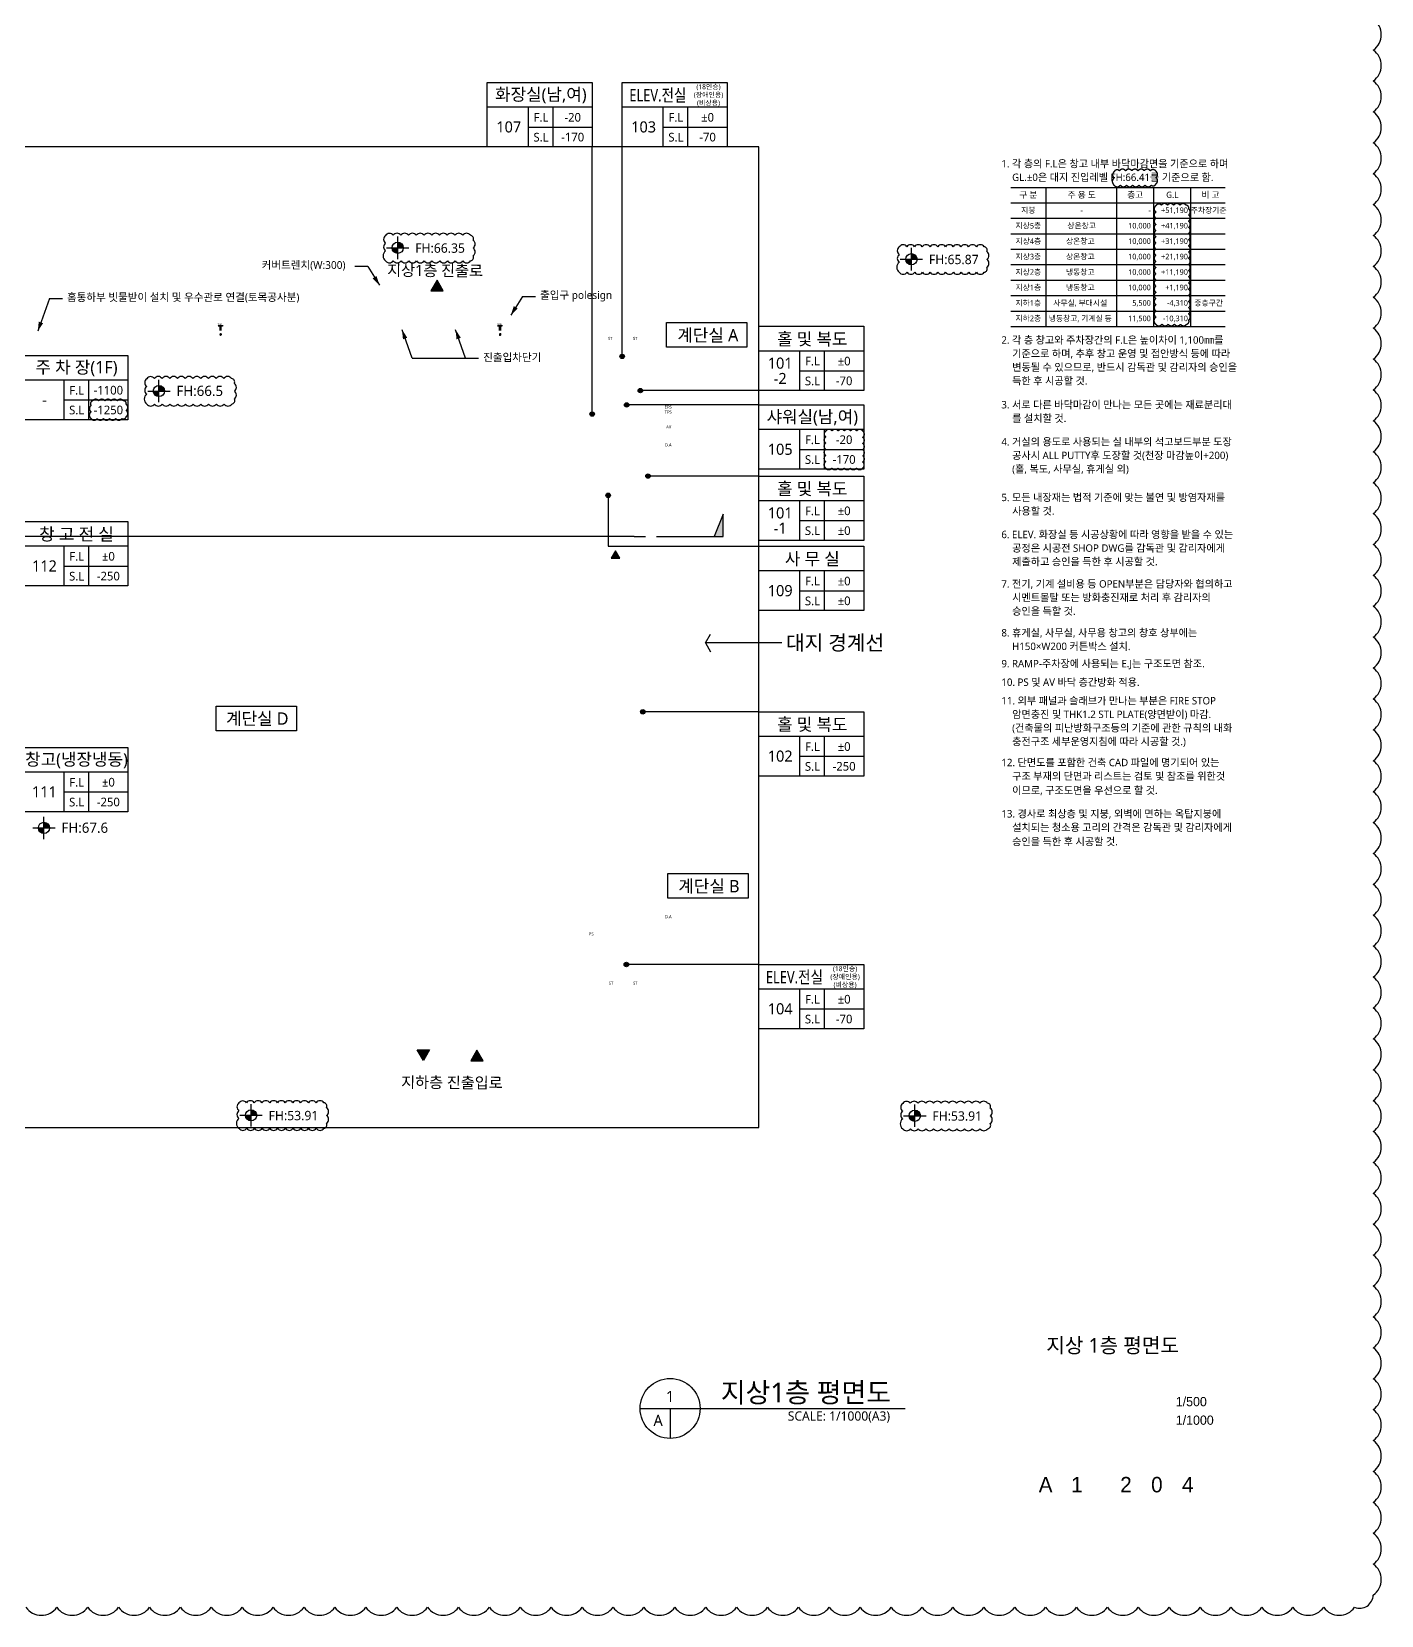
# Model space of a CAD drawing. Header units: millimetres. Extents: x 44005917 to 45882162, y -1242106 to 1898904.
# Drawn here: x 44247080 to 44465473, y 466029 to 722291 of the extents above; entities that cross this region are included whole.
import ezdxf
from ezdxf.enums import TextEntityAlignment as Align

# ---------------------------------------------------------------- set-up
doc = ezdxf.new("R2010")
doc.units = ezdxf.units.MM
doc.header["$LTSCALE"] = 1000
doc.header["$MEASUREMENT"] = 0
doc.header["$PDSIZE"] = -10
doc.linetypes.add('ACAD_ISO03W100', pattern=[30, 12, -18])
doc.layers.get('0').update_dxf_attribs({"linetype": 'CONTINUOUS'})
doc.layers.get('Defpoints').update_dxf_attribs({"color": 171, "linetype": 'CONTINUOUS'})
doc.layers.add('CHECK', color=30, linetype='CONTINUOUS', plot=False)
doc.layers.add('VE변경사항적용-20220616', color=10, linetype='CONTINUOUS', plot=False)
for name, color, linetype in [('LED', 7, 'CONTINUOUS'), ('NDIM', 7, 'CONTINUOUS'), ('SYM', 7, 'CONTINUOUS'), ('SYM(단차_HATCH)', 252, 'CONTINUOUS'), ('SYM(단차_LINE)', 2, 'CONTINUOUS'), ('SYMBOL', 7, 'CONTINUOUS'), ('TEXT', 3, 'CONTINUOUS'), ('TEXT(MIN)', 7, 'CONTINUOUS'), ('TEXT(노트)', 7, 'CONTINUOUS'), ('TEXT(실명)', 3, 'CONTINUOUS'), ('TEXT-TITLE', 6, 'CONTINUOUS'), ('TEXT-기입', 6, 'CONTINUOUS'), ('TITLE', 7, 'CONTINUOUS')]:
    doc.layers.add(name, color=color, linetype=linetype)
doc.styles.add('CGS', font='cgse', dxfattribs={"bigfont": 'cgs'})
doc.styles.add('나눔바른고딕', font='NanumBarunGothic.ttf')
doc.dimstyles.new('NDIM 1200', dxfattribs={"dimscale": 500, "dimtxt": 3, "dimasz": 1, "dimexe": 2, "dimexo": 2, "dimgap": 1, "dimtad": 1, "dimdec": 0, "dimdsep": 46, "dimtxsty": 'CGS', "dimblk": 'DOT0', "dimcen": 1, "dimdle": 8, "dimclrd": 2, "dimclre": 2, "dimclrt": 2, "dimadec": 0, "dimazin": 0, "dimtfac": 1, "dimtdec": 0, "dimtix": 1, "dimtmove": 2, "dimatfit": 3, "dimldrblk": 'DOT0', "dimfxl": 1, "dimtolj": 1, "dimtzin": 0, "dimlwd": -1, "dimlwe": -1, "dimarcsym": 0})

# ---------------------------------------------------------------- blocks, each defined once
blk = doc.blocks.new('A$C04b5f2bb')
at = {"layer": 'SYM', "ltscale": 10000}
h = blk.add_hatch(color=256, dxfattribs=at)
h.dxf.hatch_style = 1
h.paths.add_polyline_path([(2000, 0), (0, 0), (1000, 1732)])
blk.add_lwpolyline([(2000, 0), (0, 0), (1000, 1732), (2000, 0)], dxfattribs=at)
blk = doc.blocks.new('A$C31C7260E')
at = {"layer": 'TITLE'}
for points in [[(0, 0), (0, 4000), (13000, 4000), (13000, 0)], [(13000, 0), (0, 0)]]:
    blk.add_lwpolyline(points, dxfattribs=at)
blk = doc.blocks.new('A$C51E23882')
at = {"layer": 'TITLE'}
blk.add_lwpolyline([(8500, 0), (0, 0), (0, 5200), (8500, 5200)], close=True, dxfattribs=at)
for points in [[(8500, 3200), (0, 3200)], [(3300, 3200), (3300, 0)], [(5300, 3200), (5300, 0)], [(3300, 1600), (8500, 1600)]]:
    blk.add_lwpolyline(points, dxfattribs=at)
at = {"layer": 'TITLE', "style": '나눔바른고딕'}
for s, p in [('F.L', (4352, 2378)), ('S.L', (4352, 778))]:
    blk.add_text(s, height=700, dxfattribs=at).set_placement(p, align=Align.MIDDLE)
blk = doc.blocks.new('DJNFLKDLFGKDFGDF')
at = {"layer": 'LED'}
h = blk.add_hatch(color=256, dxfattribs=at)
h.dxf.hatch_style = 1
edge = h.paths.add_edge_path()
edge.add_arc((42886174, 668981), 360, 180, 540, ccw=False)
h = blk.add_hatch(color=256, dxfattribs=at)
h.dxf.hatch_style = 1
edge = h.paths.add_edge_path()
edge.add_arc((43089937, 669746), 360, 180, 540, ccw=False)
h = blk.add_hatch(color=256, dxfattribs=at)
h.dxf.hatch_style = 1
edge = h.paths.add_edge_path()
edge.add_arc((42881071, 666475), 360, 180, 540, ccw=False)
h = blk.add_hatch(color=256, dxfattribs=at)
h.dxf.hatch_style = 1
edge = h.paths.add_edge_path()
edge.add_arc((42888111, 664717), 360, 180, 540, ccw=False)
h = blk.add_hatch(color=256, dxfattribs=at)
h.dxf.hatch_style = 1
edge = h.paths.add_edge_path()
edge.add_arc((43092886, 664213), 360, 180, 540, ccw=False)
h = blk.add_hatch(color=256, dxfattribs=at)
h.dxf.hatch_style = 1
edge = h.paths.add_edge_path()
edge.add_arc((43090662, 661892), 360, 180, 540, ccw=False)
h = blk.add_hatch(color=256, dxfattribs=at)
h.dxf.hatch_style = 1
edge = h.paths.add_edge_path()
edge.add_arc((43085086, 660413), 360, 180, 540, ccw=False)
h = blk.add_hatch(color=256, dxfattribs=at)
h.dxf.hatch_style = 1
edge = h.paths.add_edge_path()
edge.add_arc((42923311, 655862), 360, 180, 540, ccw=False)
h = blk.add_hatch(color=256, dxfattribs=at)
h.dxf.hatch_style = 1
edge = h.paths.add_edge_path()
edge.add_arc((42925924, 651083), 360, 180, 540, ccw=False)
h = blk.add_hatch(color=256, dxfattribs=at)
h.dxf.hatch_style = 1
edge = h.paths.add_edge_path()
edge.add_arc((42928788, 651809), 360, 180, 540, ccw=False)
h = blk.add_hatch(color=256, dxfattribs=at)
h.dxf.hatch_style = 1
edge = h.paths.add_edge_path()
edge.add_arc((43094124, 650381), 360, 180, 540, ccw=False)
h = blk.add_hatch(color=256, dxfattribs=at)
h.dxf.hatch_style = 1
edge = h.paths.add_edge_path()
edge.add_arc((42924005, 646781), 360, 180, 540, ccw=False)
h = blk.add_hatch(color=256, dxfattribs=at)
h.dxf.hatch_style = 1
edge = h.paths.add_edge_path()
edge.add_arc((43087672, 647256), 360, 180, 540, ccw=False)
h = blk.add_hatch(color=256, dxfattribs=at)
h.dxf.hatch_style = 1
edge = h.paths.add_edge_path()
edge.add_arc((43093274, 612238), 360, 180, 540, ccw=False)
h = blk.add_hatch(color=256, dxfattribs=at)
h.dxf.hatch_style = 1
edge = h.paths.add_edge_path()
edge.add_arc((43090621, 571349), 360, 180, 540, ccw=False)
at = {"ltscale": 10000}
for points in [[(42886169, 668991), (42886169, 703657)], [(42888111, 664717), (42888111, 703657)], [(42923311, 655862), (42923311, 703657)], [(42942200, 703657), (42942200, 651809), (42928788, 651809)], [(43085105, 660413), (43085105, 703657)], [(43089931, 669659), (43089931, 703657)], [(42881071, 666475), (42857320, 666475)], [(43112029, 664213), (43092886, 664213)], [(43112029, 661892), (43090662, 661892)], [(42925924, 651083), (42857320, 651083)], [(43112029, 650381), (43094124, 650381)], [(42924005, 646781), (42857320, 646781)], [(43087672, 647256), (43087672, 639019), (43112029, 639019)], [(43112029, 612238), (43093274, 612238)], [(43112029, 571349), (43090621, 571349)]]:
    blk.add_lwpolyline(points, dxfattribs=at)
at = {"layer": 'Defpoints', "ltscale": 10000}
blk.add_lwpolyline([(42857320, 544966), (43112029, 544966), (43112029, 703657), (42857320, 703657)], close=True, dxfattribs=at)
at = {"layer": 'LED'}
for centre in [(42886174, 668981), (43089937, 669746), (42881071, 666475), (42888111, 664717), (43092886, 664213), (43090662, 661892), (43085086, 660413), (42923311, 655862), (42925924, 651083), (42928788, 651809), (43094124, 650381), (42924005, 646781), (43087672, 647256), (43093274, 612238), (43090621, 571349)]:
    blk.add_circle(centre, 360, dxfattribs=at)
at = {"layer": 'VE변경사항적용-20220616', "linetype": 'ACAD_ISO03W100'}
for points in [[(42934333, 703847, 0.5205671), (42935333, 703847, 0.5205671), (42936333, 703847, 0.5205671), (42937333, 703847, 0.5205671), (42938333, 703847, 0.5205671), (42939333, 703847, 0.5205671), (42940031, 704149, 0.5205671), (42940031, 705149, 0.5205671), (42940031, 706149, 0.5205671), (42939576, 706695, 0.5205671), (42938576, 706695, 0.5205671), (42937576, 706695, 0.5205671), (42936576, 706695, 0.5205671), (42935576, 706695, 0.5205671), (42934576, 706695, 0.5205671), (42934333, 705937, 0.5205671), (42934333, 704937, 0.5205671)], [(42953222, 703847, 0.5205671), (42954222, 703847, 0.5205671), (42955222, 703847, 0.5205671), (42956222, 703847, 0.5205671), (42957222, 703847, 0.5205671), (42958222, 703847, 0.5205671), (42958920, 704149, 0.5205671), (42958920, 705149, 0.5205671), (42958920, 706149, 0.5205671), (42958465, 706695, 0.5205671), (42957465, 706695, 0.5205671), (42956465, 706695, 0.5205671), (42955465, 706695, 0.5205671), (42954465, 706695, 0.5205671), (42953465, 706695, 0.5205671), (42953222, 705937, 0.5205671), (42953222, 704937, 0.5205671)], [(43003994, 659693, 0.5205671), (43004994, 659693, 0.5205671), (43005994, 659693, 0.5205671), (43006994, 659693, 0.5205671), (43007994, 659693, 0.5205671), (43008994, 659693, 0.5205671), (43009691, 659996, 0.5205671), (43009691, 660996, 0.5205671), (43009691, 661996, 0.5205671), (43009236, 662541, 0.5205671), (43008236, 662541, 0.5205671), (43007236, 662541, 0.5205671), (43006236, 662541, 0.5205671), (43005236, 662541, 0.5205671), (43004236, 662541, 0.5205671), (43003994, 661784, 0.5205671), (43003994, 660784, 0.5205671)], [(43122857, 651681, 0.5205671), (43123857, 651681, 0.5205671), (43124857, 651681, 0.5205671), (43125857, 651681, 0.5205671), (43126857, 651681, 0.5205671), (43127857, 651681, 0.5205671), (43128857, 651681, 0.5205671), (43128880, 652658, 0.5205671), (43128880, 653658, 0.5205671), (43128880, 654658, 0.5205671), (43128880, 655658, 0.5205671), (43128880, 656658, 0.5205671), (43128880, 657658, 0.5205671), (43127900, 657679, 0.5205671), (43126900, 657679, 0.5205671), (43125900, 657679, 0.5205671), (43124900, 657679, 0.5205671), (43123900, 657679, 0.5205671), (43122900, 657679, 0.5205671), (43122857, 656722, 0.5205671), (43122857, 655722, 0.5205671), (43122857, 654722, 0.5205671), (43122857, 653722, 0.5205671), (43122857, 652722, 0.5205671)], [(42851343, 651272, 0.5205671), (42852343, 651272, 0.5205671), (42853343, 651272, 0.5205671), (42854343, 651272, 0.5205671), (42855343, 651272, 0.5205671), (42856343, 651272, 0.5205671), (42857040, 651575, 0.5205671), (42857040, 652575, 0.5205671), (42857040, 653575, 0.5205671), (42856586, 654120, 0.5205671), (42855586, 654120, 0.5205671), (42854586, 654120, 0.5205671), (42853586, 654120, 0.5205671), (42852586, 654120, 0.5205671), (42851586, 654120, 0.5205671), (42851343, 653363, 0.5205671), (42851343, 652363, 0.5205671)], [(42851148, 636570, 0.5205671), (42852148, 636570, 0.5205671), (42853148, 636570, 0.5205671), (42854148, 636570, 0.5205671), (42855148, 636570, 0.5205671), (42856148, 636570, 0.5205671), (42857148, 636570, 0.5205671), (42857171, 637547, 0.5205671), (42857171, 638547, 0.5205671), (42857171, 639547, 0.5205671), (42857171, 640547, 0.5205671), (42857171, 641547, 0.5205671), (42857171, 642547, 0.5205671), (42856191, 642568, 0.5205671), (42855191, 642568, 0.5205671), (42854191, 642568, 0.5205671), (42853191, 642568, 0.5205671), (42852191, 642568, 0.5205671), (42851191, 642568, 0.5205671), (42851148, 641611, 0.5205671), (42851148, 640611, 0.5205671), (42851148, 639611, 0.5205671), (42851148, 638611, 0.5205671), (42851148, 637611, 0.5205671)]]:
    blk.add_lwpolyline(points, format="xyb", close=True, dxfattribs=at)
at = {"xscale": 2, "yscale": 2, "zscale": 2}
for p in [(42869169, 703657), (42888111, 703657), (42923311, 703657), (42942200, 703657), (43068105, 703657), (43089931, 703657), (42840320, 666475), (43112029, 664213), (42992971, 659504), (42840320, 651083), (43112029, 651492), (43112029, 639981), (42840320, 636381), (42992971, 632621), (43112029, 628619), (43112029, 601838), (42992971, 596065), (43112029, 560949)]:
    blk.add_blockref('A$C51E23882', p, dxfattribs=at)
for p in [(43097132, 671213), (42960207, 648675), (43024223, 609170), (42932121, 587512), (43097305, 582053)]:
    blk.add_blockref('A$C31C7260E', p)
at = {"layer": 'TEXT(MIN)', "style": '나눔바른고딕'}
for s, p in [('(장애인용)', (43103912, 711676)), ('(18인승)', (43103912, 712976)), ('(비상용)', (43103912, 710376)), ('(장애인용)', (43126010, 568968)), ('(18인승)', (43126010, 570268)), ('(비상용)', (43126010, 567668))]:
    blk.add_text(s, height=800, dxfattribs=at).set_placement(p, align=Align.CENTER)
for p in [(43088011, 672655), (43092044, 672655)]:
    blk.add_text('ST', height=500, dxfattribs=at).set_placement(p, align=Align.MIDDLE_CENTER)
at = {"layer": 'TEXT(실명)', "style": '나눔바른고딕'}
for s, p in [('경 비 실', (42877844, 712046)), ('통 신 실', (42896786, 712046)), ('화장실(남,여)', (42931986, 712046)), ('외 부 복 도', (42950875, 712046)), ('화장실(남,여)', (43076780, 712046)), ('화재감시실', (42848996, 674863)), ('계단실 A', (43103807, 673201)), ('홀 및 복도', (43120704, 672601)), ('주 차 장(1F)', (43001646, 667892)), ('샤워실(남,여)', (43120704, 659880)), ('샤 워 실', (42848996, 659471)), ('계단실 C', (42966882, 650663)), ('홀 및 복도', (43120704, 648369)), ('사 무 실', (42848996, 644769)), ('창 고 전 실', (43001646, 641009)), ('사 무 실', (43120704, 637007)), ('계단실 D', (43030898, 611158)), ('홀 및 복도', (43120704, 610226)), ('창고(냉장냉동)', (43001646, 604453)), ('계단실 E', (42938796, 589500)), ('계단실 B', (43103980, 584041))]:
    blk.add_text(s, height=2000, dxfattribs=at).set_placement(p, align=Align.MIDDLE)
at = {"layer": 'TEXT(실명)', "style": '나눔바른고딕', "width": 0.8}
for p in [(43095710, 712046), (43117808, 569338)]:
    blk.add_text('ELEV.전실', height=2000, dxfattribs=at).set_placement(p, align=Align.MIDDLE)
at = {"layer": 'TEXT-기입', "style": '나눔바른고딕'}
for s, height, p in [('±0', 1400, (42883001, 708433)), ('±0', 1400, (42901943, 708433)), ('108', 1800, (42926793, 706884)), ('+860', 1400, (42937143, 708433)), ('+880', 1400, (42956032, 708433)), ('107', 1800, (43071587, 706884)), ('-20', 1400, (43081937, 708433)), ('103', 1800, (43093413, 706884)), ('±0', 1400, (43103763, 708433)), ('-', 1800, (42872651, 706884)), ('-550', 1400, (42883001, 705233)), ('-', 1800, (42891593, 706884)), ('-550', 1400, (42901943, 705233)), ('+710', 1400, (42937143, 705233)), ('-', 1800, (42945682, 706884)), ('+880', 1400, (42956032, 705233)), ('-170', 1400, (43081937, 705233)), ('-70', 1400, (43103763, 705233)), ('±0', 1400, (42854152, 671251)), ('-', 1800, (42843803, 669702)), ('101', 1800, (43115511, 668653)), ('±0', 1400, (43125861, 668989)), ('-550', 1400, (42854152, 668051)), ('-2', 1800, (43115511, 666180)), ('-70', 1400, (43125861, 665789)), ('-1100', 1400, (43006803, 664280)), ('-', 1800, (42996453, 662731)), ('-1250', 1400, (43006803, 661080)), ('+860', 1400, (42854152, 655859)), ('-20', 1400, (43125861, 656268)), ('106', 1800, (42843803, 654310)), ('105', 1800, (43115511, 654719)), ('-170', 1400, (43125861, 653068)), ('+710', 1400, (42854152, 652659)), ('101', 1800, (43115511, 644421)), ('±0', 1400, (43125861, 644757)), ('+880', 1400, (42854152, 641157)), ('-1', 1800, (43115511, 641948)), ('±0', 1400, (43125861, 641557)), ('110', 1800, (42843803, 639608)), ('+880', 1400, (42854152, 637957)), ('±0', 1400, (43006803, 637397)), ('112', 1800, (42996453, 635848)), ('-250', 1400, (43006803, 634197)), ('±0', 1400, (43125861, 633395)), ('109', 1800, (43115511, 631846)), ('±0', 1400, (43125861, 630195)), ('102', 1800, (43115511, 605065)), ('±0', 1400, (43125861, 606614)), ('-250', 1400, (43125861, 603414)), ('111', 1800, (42996453, 599292)), ('±0', 1400, (43006803, 600841)), ('-250', 1400, (43006803, 597641)), ('±0', 1400, (43125861, 565725)), ('104', 1800, (43115511, 564176)), ('-70', 1400, (43125861, 562525))]:
    blk.add_text(s, height=height, dxfattribs=at).set_placement(p, align=Align.MIDDLE)
blk = doc.blocks.new('level')
at = {"layer": 'SYMBOL'}
for p, q in [((-4320, 0), (4320, 0)), ((0, 4320), (0, -4320))]:
    blk.add_line(p, q, dxfattribs=at)
blk.add_circle((0, 0), 2160, dxfattribs=at)
for points in [[(-2160, 0), (0, 2160), (-2127, 381), (-376, 2126)], [(-2127, 381), (-376, 2126), (-2030, 748), (-738, 2029)], [(-2030, 748), (-738, 2029), (-1859, 1104), (-1089, 1863)], [(-1859, 1104), (-1089, 1863), (-1659, 1388), (-1386, 1658)], [(0, -2160), (2160, 0), (381, -2127), (2126, -376)], [(381, -2127), (2126, -376), (748, -2030), (2029, -738)], [(748, -2030), (2029, -738), (1104, -1859), (1863, -1089)], [(1104, -1859), (1863, -1089), (1388, -1659), (1658, -1386)]]:
    blk.add_solid(points, dxfattribs=at)
at = {"layer": 'SYMBOL', "linetype": 'Continuous'}
for points in [[(0, 2160), (-2160, 0), (0, 0)], [(2160, 0), (0, 0), (0, -2160)]]:
    blk.add_solid(points, dxfattribs=at)
blk = doc.blocks.new('sadnjfknkfggfhfgh')
at = {"layer": 'TEXT(MIN)'}
for points in [[(43152817, 1561090), (43187500, 1561090)], [(43158517, 1561090), (43158517, 1538590)], [(43169917, 1561090), (43169917, 1538590)], [(43175917, 1561090), (43175917, 1538590)], [(43181917, 1561090), (43181917, 1538590)], [(43152817, 1558590), (43187500, 1558590)], [(43152817, 1556090), (43187500, 1556090)], [(43152817, 1553590), (43187500, 1553590)], [(43152817, 1551090), (43187500, 1551090)], [(43152817, 1548590), (43187500, 1548590)], [(43152817, 1546090), (43187500, 1546090)], [(43152817, 1543590), (43187500, 1543590)], [(43152817, 1541090), (43187500, 1541090)], [(43152817, 1538590), (43187500, 1538590)]]:
    blk.add_lwpolyline(points, dxfattribs=at)
at = {"layer": 'VE변경사항적용-20220616', "linetype": 'ACAD_ISO03W100'}
for points in [[(43169553, 1561457, 0.5205671), (43170553, 1561457, 0.5205671), (43171553, 1561457, 0.5205671), (43172553, 1561457, 0.5205671), (43173553, 1561457, 0.5205671), (43174553, 1561457, 0.5205671), (43175553, 1561457, 0.5205671), (43176324, 1561686, 0.5205671), (43176324, 1562686, 0.5205671), (43176324, 1563686, 0.5205671), (43175411, 1563773, 0.5205671), (43174411, 1563773, 0.5205671), (43173411, 1563773, 0.5205671), (43172411, 1563773, 0.5205671), (43171411, 1563773, 0.5205671), (43170411, 1563773, 0.5205671), (43169553, 1563630, 0.5205671), (43169553, 1562630, 0.5205671)], [(43176283, 1538961, 0.5205671), (43177283, 1538961, 0.5205671), (43178283, 1538961, 0.5205671), (43179283, 1538961, 0.5205671), (43180283, 1538961, 0.5205671), (43181283, 1538961, 0.5205671), (43181611, 1539632, 0.5205671), (43181611, 1540632, 0.5205671), (43181611, 1541632, 0.5205671), (43181611, 1542632, 0.5205671), (43181611, 1543632, 0.5205671), (43181611, 1544632, 0.5205671), (43181611, 1545632, 0.5205671), (43181611, 1546632, 0.5205671), (43181611, 1547632, 0.5205671), (43181611, 1548632, 0.5205671), (43181611, 1549632, 0.5205671), (43181611, 1550632, 0.5205671), (43181611, 1551632, 0.5205671), (43181611, 1552632, 0.5205671), (43181611, 1553632, 0.5205671), (43181611, 1554632, 0.5205671), (43181611, 1555632, 0.5205671), (43181611, 1556632, 0.5205671), (43181611, 1557632, 0.5205671), (43181186, 1558208, 0.5205671), (43180186, 1558208, 0.5205671), (43179186, 1558208, 0.5205671), (43178186, 1558208, 0.5205671), (43177186, 1558208, 0.5205671), (43176283, 1558111, 0.5205671), (43176283, 1557111, 0.5205671), (43176283, 1556111, 0.5205671), (43176283, 1555111, 0.5205671), (43176283, 1554111, 0.5205671), (43176283, 1553111, 0.5205671), (43176283, 1552111, 0.5205671), (43176283, 1551111, 0.5205671), (43176283, 1550111, 0.5205671), (43176283, 1549111, 0.5205671), (43176283, 1548111, 0.5205671), (43176283, 1547111, 0.5205671), (43176283, 1546111, 0.5205671), (43176283, 1545111, 0.5205671), (43176283, 1544111, 0.5205671), (43176283, 1543111, 0.5205671), (43176283, 1542111, 0.5205671), (43176283, 1541111, 0.5205671), (43176283, 1540111, 0.5205671)]]:
    blk.add_lwpolyline(points, format="xyb", close=True, dxfattribs=at)
at = {"layer": 'TEXT(MIN)', "style": '나눔바른고딕'}
for s, p in [('1. 각 층의 F.L은 창고 내부 바닥마감면을 기준으로 하며', (43151304, 1564928)), ('GL.±0은 대지 진입레벨 FH:66.41를 기준으로 함.', (43153044, 1562728)), ('2. 각 층 창고와 주차장간의 F.L은 높이차이 1,100㎜를', (43151304, 1536398)), ('기준으로 하며, 추후 창고 운영 및 접안방식 등에 따라', (43153044, 1534198)), ('변동될 수 있으므로, 반드시 감독관 및 감리자의 승인을', (43153044, 1531998)), ('득한 후 시공할 것.', (43153044, 1529798)), ('3. 서로 다른 바닥마감이 만나는 모든 곳에는 재료분리대', (43151304, 1525928)), ('를 설치할 것.', (43153044, 1523728)), ('4. 거실의 용도로 사용되는 실 내부의 석고보드부분 도장', (43151304, 1519928)), ('공사시 ALL PUTTY후 도장할 것(천장 마감높이+200)', (43153044, 1517728)), ('(홀, 복도, 사무실, 휴게실 외)', (43153044, 1515528)), ('5. 모든 내장재는 법적 기준에 맞는 불연 및 방염자재를', (43151304, 1510928)), ('사용할 것.', (43153044, 1508728)), ('6. ELEV. 화장실 등 시공상황에 따라 영향을 받을 수 있는', (43151304, 1504928)), ('공정은 시공전 SHOP DWG를 감독관 및 감리자에게', (43153044, 1502728)), ('제출하고 승인을 득한 후 시공할 것.', (43153044, 1500528)), ('7. 전기, 기계 설비용 등 OPEN부분은 담당자와 협의하고', (43151304, 1496928)), ('시멘트몰탈 또는 방화충진재로 처리 후 감리자의', (43153044, 1494728)), ('승인을 득할 것.', (43153044, 1492528)), ('8. 휴게실, 사무실, 사무용 창고의 창호 상부에는', (43151304, 1489028)), ('H150×W200 커튼박스 설치.', (43153044, 1486828)), ('9. RAMP-주차장에 사용되는 E.J는 구조도면 참조.', (43151304, 1484028)), ('10. PS 및 AV 바닥 층간방화 적용.', (43151304, 1481028)), ('11. 외부 패널과 슬래브가 만나는 부분은 FIRE STOP', (43151304, 1478028)), ('암면충진 및 THK1.2 STL PLATE(양면받이) 마감.', (43153044, 1475828)), ('(건축물의 피난방화구조등의 기준에 관한 규칙의 내화', (43153044, 1473628)), ('충전구조 세부운영지침에 따라 시공할 것.)', (43153044, 1471428)), ('12. 단면도를 포함한 건축 CAD 파일에 명기되어 있는', (43151304, 1468028)), ('구조 부재의 단면과 리스트는 검토 및 참조를 위한것', (43153044, 1465828)), ('이므로, 구조도면을 우선으로 할 것.', (43153044, 1463528)), ('13. 경사로 최상층 및 지붕, 외벽에 면하는 옥탑지붕에', (43151304, 1459728)), ('설치되는 청소용 고리의 간격은 감독관 및 감리자에게', (43153044, 1457528)), ('승인을 득한 후 시공할 것.', (43153044, 1455228))]:
    blk.add_text(s, height=1200, dxfattribs=at).set_placement(p, align=Align.MIDDLE_LEFT)
for s, height, p in [('구 분', 1000, (43155666, 1559896)), ('주 용 도', 1000, (43164299, 1559896)), ('층고', 1000, (43172962, 1559896)), ('G.L', 1000, (43178962, 1559896)), ('비 고', 1000, (43185143, 1559896)), ('지붕', 900, (43155666, 1557396)), ('-', 900, (43164289, 1557396)), ('주차장기준', 900, (43184845, 1557396)), ('지상5층', 900, (43155666, 1554896)), ('지상4층', 900, (43155666, 1552396)), ('상온창고', 900, (43164070, 1552396)), ('상온창고', 900, (43164289, 1554896)), ('지상3층', 900, (43155666, 1549896)), ('상온창고', 900, (43164070, 1549896)), ('지상2층', 900, (43155666, 1547396)), ('냉동창고', 900, (43164070, 1547396)), ('지상1층', 900, (43155666, 1544896)), ('냉동창고', 900, (43164070, 1544896)), ('지하1층', 900, (43155666, 1542396)), ('사무실, 부대시설', 900, (43164070, 1542396)), ('중층구간', 900, (43184845, 1542396)), ('지하2층', 900, (43155666, 1539896)), ('냉동창고, 기계실 등', 900, (43164070, 1539896))]:
    blk.add_text(s, height=height, dxfattribs=at).set_placement(p, align=Align.MIDDLE_CENTER)
for s, p in [('-', (43175487, 1557396)), ('+51,190', (43181487, 1557396)), ('10,000', (43175487, 1554896)), ('+41,190', (43181487, 1554896)), ('10,000', (43175487, 1552396)), ('+31,190', (43181487, 1552396)), ('10,000', (43175487, 1549896)), ('10,000', (43175487, 1547396)), ('+21,190', (43181487, 1549896)), ('+11,190', (43181487, 1547396)), ('10,000', (43175487, 1544896)), ('+1,190', (43181487, 1544896)), ('5,500', (43175487, 1542396)), ('-4,310', (43181487, 1542396)), ('11,500', (43175487, 1539896)), ('-10,310', (43181487, 1539896))]:
    blk.add_text(s, height=900, dxfattribs=at).set_placement(p, align=Align.MIDDLE_RIGHT)
blk = doc.blocks.new('A$C1A302DD2')
at = {"layer": 'SYM'}
h = blk.add_hatch(color=256, dxfattribs=at)
h.paths.add_polyline_path([(707, 1207), (354, 854, -0.414214), (1061, 854)])
h.paths.add_polyline_path([(354, 854), (0, 500), (207, 500, -0.198912)])
h.paths.add_polyline_path([(1061, 854, -0.198912), (1207, 500), (1414, 500)])
for p, q in [((0, 500), (707, 1207)), ((1414, 500), (707, 1207)), ((0, 500), (207, 500)), ((207, 500), (1207, 500)), ((1207, 500), (2207, 500)), ((2457, 500), (2707, 500))]:
    blk.add_line(p, q, dxfattribs=at)
blk.add_circle((707, 500), 500, dxfattribs=at)
blk = doc.blocks.new('A$C1AFB1B41')
at = {"layer": 'SYM'}
blk.add_hatch(color=256, dxfattribs=at).paths.add_polyline_path([(2000, 500), (1800, 0), (2000, 0)])
for p, q in [((2000, 500), (1800, 0)), ((2000, 0), (2000, 500)), ((0, 0), (250, 0)), ((500, 0), (2000, 0))]:
    blk.add_line(p, q, dxfattribs=at)
blk = doc.blocks.new('A$C026E477C')
at = {"layer": 'Defpoints'}
blk.add_line((291249, 87230), (32833, 87230), dxfattribs=at)
at = {"layer": 'SYM', "xscale": 7.199999999999998, "yscale": 7.199999999999998, "zscale": 7.199999999999998}
for name, p in [('A$C1A302DD2', (11187, 83630)), ('A$C1AFB1B41', (291249, 87230))]:
    blk.add_blockref(name, p, dxfattribs=at)
at = {"layer": 'TEXT', "style": '나눔바른고딕'}
blk.add_text('1', height=1500, dxfattribs=at).set_placement((15695, 88243))
at = {"layer": 'TEXT', "style": '나눔바른고딕', "width": 0.7}
for s, p in [('A-', (14163, 85373)), ('221', (16190, 85368))]:
    blk.add_text(s, height=1500, dxfattribs=at).set_placement(p)
blk = doc.blocks.new('DOT0')
blk.add_line((-3, 0), (3, 0))
at = {"color": 6}
blk.add_circle((0, 0), 0.75, dxfattribs=at)
blk = doc.blocks.new('*D26')
at = {"layer": 'Defpoints', "color": 0, "ltscale": 0.4, "transparency": 16777216}
for p in [(44277560, 674676), (44277560, 673752), (44277760, 673752)]:
    blk.add_point(p, dxfattribs=at)
at = {"layer": 'NDIM', "ltscale": 0.4, "transparency": 16777216}
for p, q in [((44277460, 674676), (44277360, 674676)), ((44277560, 673952), (44277560, 674876)), ((44277760, 674676), (44277560, 674676)), ((44277760, 673952), (44277760, 674876)), ((44277860, 674676), (44277960, 674676))]:
    blk.add_line(p, q, dxfattribs=at)
at = {"layer": 'NDIM', "ltscale": 0.4, "transparency": 16777216, "xscale": 100, "yscale": 100, "zscale": 100}
blk.add_blockref('DOT0', (44277560, 674676), dxfattribs=at)
at = {"layer": 'NDIM', "ltscale": 0.4, "transparency": 16777216, "xscale": 100, "yscale": 100, "zscale": 100, "rotation": 180}
blk.add_blockref('DOT0', (44277760, 674676), dxfattribs=at)
at = {"layer": 'NDIM', "ltscale": 0.4, "transparency": 16777216, "insert": (44277522, 674926), "char_height": 300, "attachment_point": 5, "style": 'CGS'}
blk.add_mtext('\\A1;200', dxfattribs=at)
blk = doc.blocks.new('*D27')
at = {"layer": 'Defpoints', "color": 0, "ltscale": 0.4, "transparency": 16777216}
for p in [(44322772, 674676), (44322772, 673752), (44322972, 673752)]:
    blk.add_point(p, dxfattribs=at)
at = {"layer": 'NDIM', "ltscale": 0.4, "transparency": 16777216}
for p, q in [((44322672, 674676), (44322572, 674676)), ((44322772, 673952), (44322772, 674876)), ((44322972, 674676), (44322772, 674676)), ((44322972, 673952), (44322972, 674876)), ((44323072, 674676), (44323172, 674676))]:
    blk.add_line(p, q, dxfattribs=at)
at = {"layer": 'NDIM', "ltscale": 0.4, "transparency": 16777216, "xscale": 100, "yscale": 100, "zscale": 100}
blk.add_blockref('DOT0', (44322772, 674676), dxfattribs=at)
at = {"layer": 'NDIM', "ltscale": 0.4, "transparency": 16777216, "xscale": 100, "yscale": 100, "zscale": 100, "rotation": 180}
blk.add_blockref('DOT0', (44322972, 674676), dxfattribs=at)
at = {"layer": 'NDIM', "ltscale": 0.4, "transparency": 16777216, "insert": (44322735, 674926), "char_height": 300, "attachment_point": 5, "style": 'CGS'}
blk.add_mtext('\\A1;200', dxfattribs=at)

msp = doc.modelspace()

# ---------------------------------------------------------------- hatches: boundary and pattern name
at = {"layer": 'SYM(단차_HATCH)'}
h = msp.add_hatch(dxfattribs=at)
h.set_pattern_fill('ANSI31', color=251, scale=7, angle=270, style=0)
h.set_pattern_definition([(315, (44274845.279, -2208552.14), (15.71544821, 15.71544821), [])])
h.paths.add_polyline_path([(44277759.8, 673152.3), (44277759.8, 673452.3), (44277559.8, 673452.3), (44277559.8, 673152.3)])
h = msp.add_hatch(dxfattribs=at)
h.set_pattern_fill('ANSI31', color=251, scale=7, angle=270, style=0)
h.set_pattern_definition([(315, (44320057.558, -2208552.14), (15.71544821, 15.71544821), [])])
h.paths.add_polyline_path([(44322972.1, 673152.3), (44322972.1, 673452.3), (44322772.1, 673452.3), (44322772.1, 673152.3)])

# ---------------------------------------------------------------- linework, layer by layer
for p, q in [((44301471.5, 684313.4), (44303352.4, 681279.6)), ((44249949.4, 679099.4), (44248068.5, 673827.3)), ((44326499.4, 679451.5), (44324618.5, 676417.8)), ((44308630.5, 669444.6), (44307013.6, 674052.3)), ((44317295.7, 669444.6), (44315678.8, 674052.3))]:
    msp.add_line(p, q)
for points in [[(44301471.5, 684313.4), (44299371.5, 684313.4)], [(44249949.4, 679099.4), (44252049.4, 679099.4)], [(44326499.4, 679451.5), (44328599.4, 679451.5)], [(44308630.5, 669444.6), (44319395.7, 669444.6)]]:
    msp.add_lwpolyline(points)
for points in [[(44303352.4, 681279.6), (44302880.7, 682752.1), (44302243.3, 682356.9)], [(44324618.5, 676417.8), (44325090.2, 677890.2), (44325727.6, 677495)], [(44248068.5, 673827.3), (44248219.3, 675366.1), (44248925.7, 675114.1)], [(44307013.6, 674052.3), (44307156.4, 672512.8), (44307864.1, 672761.1)], [(44315678.8, 674052.3), (44315821.7, 672512.8), (44316529.4, 672761.1)]]:
    msp.add_solid(points)
at = {"layer": 'CHECK'}
msp.add_lwpolyline([(44246147.7, 467331.6, 0.52056705), (44251147.7, 467331.6, 0.52056705), (44256147.7, 467331.6, 0.52056705), (44261147.7, 467331.6, 0.52056705), (44266147.7, 467331.6, 0.52056705), (44271147.7, 467331.6, 0.52056705), (44276147.7, 467331.6, 0.52056705), (44281147.7, 467331.6, 0.52056705), (44286147.7, 467331.6, 0.52056705), (44291147.7, 467331.6, 0.52056705), (44296147.7, 467331.6, 0.52056705), (44301147.7, 467331.6, 0.52056705), (44306147.7, 467331.6, 0.52056705), (44311147.7, 467331.6, 0.52056705), (44316147.7, 467331.6, 0.52056705), (44321147.7, 467331.6, 0.52056705), (44326147.7, 467331.6, 0.52056705), (44331147.7, 467331.6, 0.52056705), (44336147.7, 467331.6, 0.52056705), (44341147.7, 467331.6, 0.52056705), (44346147.7, 467331.6, 0.52056705), (44351147.7, 467331.6, 0.52056705), (44356147.7, 467331.6, 0.52056705), (44361147.7, 467331.6, 0.52056705), (44366147.7, 467331.6, 0.52056705), (44371147.7, 467331.6, 0.52056705), (44376147.7, 467331.6, 0.52056705), (44381147.7, 467331.6, 0.52056705), (44386147.7, 467331.6, 0.52056705), (44391147.7, 467331.6, 0.52056705), (44396147.7, 467331.6, 0.52056705), (44401147.7, 467331.6, 0.52056705), (44406147.7, 467331.6, 0.52056705), (44411147.7, 467331.6, 0.52056705), (44416147.7, 467331.6, 0.52056705), (44421147.7, 467331.6, 0.52056705), (44426147.7, 467331.6, 0.52056705), (44431147.7, 467331.6, 0.52056705), (44436147.7, 467331.6, 0.52056705), (44441147.7, 467331.6, 0.52056705), (44446147.7, 467331.6, 0.52056705), (44451147.7, 467331.6, 0.52056705), (44456147.7, 467331.6, 0.52056705), (44461147.7, 467331.6, 0.52056705), (44464170.3, 469308.9, 0.52056705), (44464170.3, 474308.9, 0.52056705), (44464170.3, 479308.9, 0.52056705), (44464170.3, 484308.9, 0.52056705), (44464170.3, 489308.9, 0.52056705), (44464170.3, 494308.9, 0.52056705), (44464170.3, 499308.9, 0.52056705), (44464170.3, 504308.9, 0.52056705), (44464170.3, 509308.9, 0.52056705), (44464170.3, 514308.9, 0.52056705), (44464170.3, 519308.9, 0.52056705), (44464170.3, 524308.9, 0.52056705), (44464170.3, 529308.9, 0.52056705), (44464170.3, 534308.9, 0.52056705), (44464170.3, 539308.9, 0.52056705), (44464170.3, 544308.9, 0.52056705), (44464170.3, 549308.9, 0.52056705), (44464170.3, 554308.9, 0.52056705), (44464170.3, 559308.9, 0.52056705), (44464170.3, 564308.9, 0.52056705), (44464170.3, 569308.9, 0.52056705), (44464170.3, 574308.9, 0.52056705), (44464170.3, 579308.9, 0.52056705), (44464170.3, 584308.9, 0.52056705), (44464170.3, 589308.9, 0.52056705), (44464170.3, 594308.9, 0.52056705), (44464170.3, 599308.9, 0.52056705), (44464170.3, 604308.9, 0.52056705), (44464170.3, 609308.9, 0.52056705), (44464170.3, 614308.9, 0.52056705), (44464170.3, 619308.9, 0.52056705), (44464170.3, 624308.9, 0.52056705), (44464170.3, 629308.9, 0.52056705), (44464170.3, 634308.9, 0.52056705), (44464170.3, 639308.9, 0.52056705), (44464170.3, 644308.9, 0.52056705), (44464170.3, 649308.9, 0.52056705), (44464170.3, 654308.9, 0.52056705), (44464170.3, 659308.9, 0.52056705), (44464170.3, 664308.9, 0.52056705), (44464170.3, 669308.9, 0.52056705), (44464170.3, 674308.9, 0.52056705), (44464170.3, 679308.9, 0.52056705), (44464170.3, 684308.9, 0.52056705), (44464170.3, 689308.9, 0.52056705), (44464170.3, 694308.9, 0.52056705), (44464170.3, 699308.9, 0.52056705), (44464170.3, 704308.9, 0.52056705), (44464170.3, 709308.9, 0.52056705), (44464170.3, 714308.9, 0.52056705), (44464170.3, 719308.9, 0.52056705), (44464170.3, 724308.9, 0.52056705)], format="xyb", dxfattribs=at)
for points, elevation in [([(44304351.2, 685206.1, 0.52056705), (44305601.2, 685206.1, 0.52056705), (44306851.2, 685206.1, 0.52056705), (44308101.2, 685206.1, 0.52056705), (44309351.2, 685206.1, 0.52056705), (44310601.2, 685206.1, 0.52056705), (44311851.2, 685206.1, 0.52056705), (44313101.2, 685206.1, 0.52056705), (44314351.2, 685206.1, 0.52056705), (44315601.2, 685206.1, 0.52056705), (44316851.2, 685206.1, 0.52056705), (44318101.2, 685206.1, 0.52056705), (44318520.6, 686036.8, 0.52056705), (44318520.6, 687286.8, 0.52056705), (44318520.6, 688536.8, 0.52056705), (44318071.3, 689337.5, 0.52056705), (44316821.3, 689337.5, 0.52056705), (44315571.3, 689337.5, 0.52056705), (44314321.3, 689337.5, 0.52056705), (44313071.3, 689337.5, 0.52056705), (44311821.3, 689337.5, 0.52056705), (44310571.3, 689337.5, 0.52056705), (44309321.3, 689337.5, 0.52056705), (44308071.3, 689337.5, 0.52056705), (44306821.3, 689337.5, 0.52056705), (44305571.3, 689337.5, 0.52056705), (44304351.2, 689307.6, 0.52056705), (44304351.2, 688057.6, 0.52056705), (44304351.2, 686807.6, 0.52056705)], 66353.7), ([(44387474.7, 683363.9, 0.52056705), (44388724.7, 683363.9, 0.52056705), (44389974.7, 683363.9, 0.52056705), (44391224.7, 683363.9, 0.52056705), (44392474.7, 683363.9, 0.52056705), (44393724.7, 683363.9, 0.52056705), (44394974.7, 683363.9, 0.52056705), (44396224.7, 683363.9, 0.52056705), (44397474.7, 683363.9, 0.52056705), (44398724.7, 683363.9, 0.52056705), (44399974.7, 683363.9, 0.52056705), (44401224.7, 683363.9, 0.52056705), (44401644.1, 684194.5, 0.52056705), (44401644.1, 685444.5, 0.52056705), (44401644.1, 686694.5, 0.52056705), (44401194.8, 687495.3, 0.52056705), (44399944.8, 687495.3, 0.52056705), (44398694.8, 687495.3, 0.52056705), (44397444.8, 687495.3, 0.52056705), (44396194.8, 687495.3, 0.52056705), (44394944.8, 687495.3, 0.52056705), (44393694.8, 687495.3, 0.52056705), (44392444.8, 687495.3, 0.52056705), (44391194.8, 687495.3, 0.52056705), (44389944.8, 687495.3, 0.52056705), (44388694.8, 687495.3, 0.52056705), (44387474.7, 687465.4, 0.52056705), (44387474.7, 686215.4, 0.52056705), (44387474.7, 684965.4, 0.52056705)], 65870)]:
    msp.add_lwpolyline(points, format="xyb", close=True, dxfattribs=dict(at, elevation=elevation))
for points in [[(44265711, 662032.9, 0.52056705), (44266961, 662032.9, 0.52056705), (44268211, 662032.9, 0.52056705), (44269461, 662032.9, 0.52056705), (44270711, 662032.9, 0.52056705), (44271961, 662032.9, 0.52056705), (44273211, 662032.9, 0.52056705), (44274461, 662032.9, 0.52056705), (44275711, 662032.9, 0.52056705), (44276961, 662032.9, 0.52056705), (44278211, 662032.9, 0.52056705), (44279461, 662032.9, 0.52056705), (44279880.4, 662863.5, 0.52056705), (44279880.4, 664113.5, 0.52056705), (44279880.4, 665363.5, 0.52056705), (44279431.1, 666164.2, 0.52056705), (44278181.1, 666164.2, 0.52056705), (44276931.1, 666164.2, 0.52056705), (44275681.1, 666164.2, 0.52056705), (44274431.1, 666164.2, 0.52056705), (44273181.1, 666164.2, 0.52056705), (44271931.1, 666164.2, 0.52056705), (44270681.1, 666164.2, 0.52056705), (44269431.1, 666164.2, 0.52056705), (44268181.1, 666164.2, 0.52056705), (44266931.1, 666164.2, 0.52056705), (44265711, 666134.3, 0.52056705), (44265711, 664884.3, 0.52056705), (44265711, 663634.3, 0.52056705)], [(44280627.5, 544834.3, 0.52056705), (44281877.5, 544834.3, 0.52056705), (44283127.5, 544834.3, 0.52056705), (44284377.5, 544834.3, 0.52056705), (44285627.5, 544834.3, 0.52056705), (44286877.5, 544834.3, 0.52056705), (44288127.5, 544834.3, 0.52056705), (44289377.5, 544834.3, 0.52056705), (44290627.5, 544834.3, 0.52056705), (44291877.5, 544834.3, 0.52056705), (44293127.5, 544834.3, 0.52056705), (44294377.5, 544834.3, 0.52056705), (44294796.9, 545664.9, 0.52056705), (44294796.9, 546914.9, 0.52056705), (44294796.9, 548164.9, 0.52056705), (44294347.6, 548965.7, 0.52056705), (44293097.6, 548965.7, 0.52056705), (44291847.6, 548965.7, 0.52056705), (44290597.6, 548965.7, 0.52056705), (44289347.6, 548965.7, 0.52056705), (44288097.6, 548965.7, 0.52056705), (44286847.6, 548965.7, 0.52056705), (44285597.6, 548965.7, 0.52056705), (44284347.6, 548965.7, 0.52056705), (44283097.6, 548965.7, 0.52056705), (44281847.6, 548965.7, 0.52056705), (44280627.5, 548935.8, 0.52056705), (44280627.5, 547685.8, 0.52056705), (44280627.5, 546435.8, 0.52056705)], [(44388030, 544763.4, 0.52056705), (44389280, 544763.4, 0.52056705), (44390530, 544763.4, 0.52056705), (44391780, 544763.4, 0.52056705), (44393030, 544763.4, 0.52056705), (44394280, 544763.4, 0.52056705), (44395530, 544763.4, 0.52056705), (44396780, 544763.4, 0.52056705), (44398030, 544763.4, 0.52056705), (44399280, 544763.4, 0.52056705), (44400530, 544763.4, 0.52056705), (44401780, 544763.4, 0.52056705), (44402199.4, 545594.1, 0.52056705), (44402199.4, 546844.1, 0.52056705), (44402199.4, 548094.1, 0.52056705), (44401750.1, 548894.8, 0.52056705), (44400500.1, 548894.8, 0.52056705), (44399250.1, 548894.8, 0.52056705), (44398000.1, 548894.8, 0.52056705), (44396750.1, 548894.8, 0.52056705), (44395500.1, 548894.8, 0.52056705), (44394250.1, 548894.8, 0.52056705), (44393000.1, 548894.8, 0.52056705), (44391750.1, 548894.8, 0.52056705), (44390500.1, 548894.8, 0.52056705), (44389250.1, 548894.8, 0.52056705), (44388030, 548864.9, 0.52056705), (44388030, 547614.9, 0.52056705), (44388030, 546364.9, 0.52056705)]]:
    msp.add_lwpolyline(points, format="xyb", close=True, dxfattribs=at)
at = {"layer": 'LED'}
for points in [[(44356114.7, 623383.3), (44356937.5, 624808.5)], [(44368489.6, 623383.3), (44356114.7, 623383.3), (44356937.5, 621958.1)]]:
    msp.add_lwpolyline(points, dxfattribs=at)
at = {"layer": 'SYM'}
for p, q in [((44345538.4, 499514.6), (44388397.5, 499514.6)), ((44350386.9, 499514.6), (44350386.9, 494666.1))]:
    msp.add_line(p, q, dxfattribs=at)
msp.add_circle((44350386.9, 499514.6), 4848.5, dxfattribs=at)
at = {"layer": 'SYM(단차_LINE)', "const_width": 30}
for points in [[(44277759.8, 673752.3), (44277759.8, 673452.3), (44277559.8, 673452.3), (44277559.8, 673152.3), (44277759.8, 673152.3), (44277759.8, 672852.3)], [(44322972.1, 673752.3), (44322972.1, 673452.3), (44322772.1, 673452.3), (44322772.1, 673152.3), (44322972.1, 673152.3), (44322972.1, 672852.3)]]:
    msp.add_lwpolyline(points, dxfattribs=at)

# ---------------------------------------------------------------- block references
for name, p in [('DJNFLKDLFGKDFGDF', (1252690.1, 0)), ('sadnjfknkfggfhfgh', (1252690.1, -864000)), ('A$C026E477C', (44053331.8, 553367.8))]:
    msp.add_blockref(name, p)
at = {"ltscale": 10000, "xscale": -1}
for p, rotation in [((44311671.4, 680353.7), 239.9999999999227), ((44318128.8, 555773.6), 239.9999999998924)]:
    msp.add_blockref('A$C04b5f2bb', p, dxfattribs=dict(at, rotation=rotation))
at = {"ltscale": 10000, "xscale": -0.7, "yscale": 0.7, "zscale": 0.7, "rotation": 240.0000000000409}
msp.add_blockref('A$C04b5f2bb', (44340876.2, 637072.8), dxfattribs=at)
at = {"ltscale": 10000, "rotation": 299.9999999999591}
msp.add_blockref('A$C04b5f2bb', (44309457.4, 557556.5), dxfattribs=at)
at = {"layer": 'SYMBOL', "rotation": 90}
for p, xscale, yscale, zscale in [((44306308.7, 687313.5, 66353.7), 0.4200968750489059, 0.4200968750489059, 0.4200968750489059), ((44389432.2, 685471.3, 65870), 0.4200968750489059, 0.4200968750489059, 0.4200968750489059), ((44267668.5, 664140.3), 0.420096875048906, 0.420096875048906, 0.420096875048906), ((44249066.7, 593447.8), 0.420096875048906, 0.420096875048906, 0.420096875048906), ((44282585, 546941.7), 0.4200968750489059, 0.4200968750489059, 0.4200968750489059), ((44389987.5, 546870.8), 0.4200968750489059, 0.4200968750489059, 0.4200968750489059)]:
    msp.add_blockref('level', p, dxfattribs=dict(at, xscale=xscale, yscale=yscale, zscale=zscale))

# ---------------------------------------------------------------- texts
at = {"layer": 'SYMBOL', "style": '나눔바른고딕'}
for s, height, p in [('FH:66.35', 1512.5, (44309144.4, 686517.4, 66353.7)), ('FH:65.87', 1512.5, (44392267.9, 684675.1, 65870)), ('FH:66.5', 1650, (44270504.2, 663344.1)), ('FH:67.6', 1650, (44251902.4, 592651.6)), ('FH:53.91', 1512.5, (44285420.7, 546145.6)), ('FH:53.91', 1512.5, (44392823.2, 546074.7))]:
    msp.add_text(s, height=height, dxfattribs=at).set_placement(p)
at = {"layer": 'TEXT', "style": '나눔바른고딕'}
for s, p in [('1', (44350386.9, 501454)), ('A', (44348447.5, 497575.2))]:
    msp.add_text(s, height=1800, dxfattribs=at).set_placement(p, align=Align.MIDDLE)
msp.add_text('지상1층 평면도', height=3200, dxfattribs=at).set_placement((44358586.8, 500484.3))
msp.add_text('SCALE: 1/1000(A3)', height=1500, dxfattribs=at).set_placement((44385980, 499029.8), align=Align.TOP_RIGHT)
at = {"layer": 'TEXT(MIN)', "style": '나눔바른고딕'}
for s, p in [('EPS', (44350085.7, 661551.3)), ('TPS', (44350085.7, 660751.3)), ('AV', (44350164.1, 658343.2)), ('D.A', (44350086.1, 655420.5)), ('D.A', (44350086.1, 579079)), ('PS', (44337619.2, 576293.4)), ('ST', (44340816.2, 568306.3)), ('ST', (44344747.1, 568306.3))]:
    msp.add_text(s, height=500, dxfattribs=at).set_placement(p, align=Align.MIDDLE_CENTER)
at = {"layer": 'TEXT(노트)', "style": '나눔바른고딕'}
for s, p in [('커버트렌치(W:300)', (44284296.9, 684533.5)), ('홈통하부 빗물받이 설치 및 우수관로 연결(토목공사분)', (44252794.9, 679319.6)), ('출입구 polesign', (44329344.9, 679671.7)), ('진출입차단기', (44320141.3, 669595.4))]:
    msp.add_text(s, height=1250, dxfattribs=at).set_placement(p, align=Align.MIDDLE_LEFT)
msp.add_text('대지 경계선', height=2400, dxfattribs=at).set_placement((44369139.5, 622202))
at = {"layer": 'TEXT(실명)', "style": '나눔바른고딕'}
for s, p in [('지상1층 진출로', (44304595.6, 682794)), ('지하층 진출입로', (44306866.1, 551401.7))]:
    msp.add_text(s, height=1800, rotation=359.635293, dxfattribs=at).set_placement(p)
at = {"layer": 'TEXT-TITLE', "style": '나눔바른고딕'}
msp.add_text('지상 1층 평면도', height=2400, dxfattribs=at).set_placement((44421997.5, 508505.8), align=Align.CENTER)
at = {"layer": 'TEXT-기입', "style": 'CGS'}
for s, p in [('1/500', (44432215.4, 499410.9)), ('1/1000', (44432215.4, 496410.9))]:
    msp.add_text(s, height=1500, dxfattribs=at).set_placement(p, align=Align.BOTTOM_LEFT)
for s, p in [('A', (44411152.3, 487179.5)), ('1', (44416215.1, 487179.5)), ('2', (44424152.3, 487179.5)), ('0', (44429152.3, 487179.5)), ('4', (44434152.3, 487179.5))]:
    msp.add_text(s, height=2500, dxfattribs=at).set_placement(p, align=Align.MIDDLE_CENTER)

# ---------------------------------------------------------------- dimensions: what is measured, and where the dimension line sits
at = {"layer": 'NDIM', "ltscale": 0.4}
for base, p1, p2, picture, middle in [((44277559.8, 674676), (44277759.8, 673752.3), (44277559.8, 673752.3), '*D26', (44277522.3, 674926)), ((44322772.1, 674676), (44322972.1, 673752.3), (44322772.1, 673752.3), '*D27', (44322734.6, 674926))]:
    dim = msp.add_linear_dim(base=base, p1=p1, p2=p2, dimstyle='NDIM 1200', override={"dimscale": 100, "dimclrd": 256, "dimclre": 256, "dimclrt": 256}, dxfattribs=at)
    dim.commit()
    dim.dimension.update_dxf_attribs({"geometry": picture, "text_midpoint": middle, "dimtype": 160})

doc.saveas('drawing.dxf')
